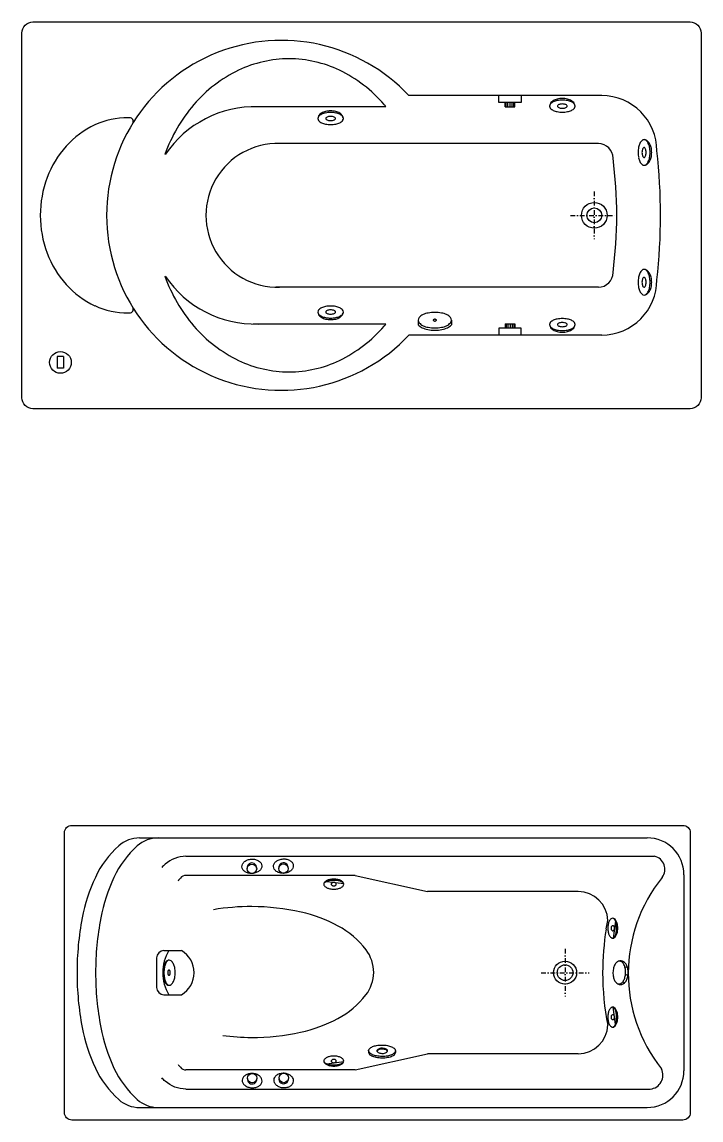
# Model space of a CAD drawing. Header units: millimetres. Extents: x 1333 to 16253, y 1167 to 12480.
# Drawn here: x 12037 to 13882, y 3463 to 6444 of the extents above; entities that cross this region are included whole.
import ezdxf

# ---------------------------------------------------------------- set-up
doc = ezdxf.new("R2010")
doc.units = ezdxf.units.MM
doc.linetypes.add('DASHDOT', pattern=[25.4, 12.7, -6.35, 0, -6.35])

# ---------------------------------------------------------------- blocks, each defined once
blk = doc.blocks.new('27')
at = {"color": 0}
for p, q in [((5470.5, -7547.1), (4946.9, -7547.1)), ((5191.3, -7565.6), (5191.3, -7547.1)), ((5251.8, -7565.6), (5191.3, -7565.6)), ((5208.6, -7577.9), (5208.6, -7565.6)), ((5234.5, -7577.9), (5234.5, -7565.6)), ((5251.8, -7547.1), (5251.8, -7565.6)), ((4884.4, -7577.1), (4523.5, -7577.1)), ((5208.6, -7577.9), (5234.5, -7577.9)), ((5461.5, -7677.1), (4585.6, -7677.1)), ((5461.5, -8067.1), (4585.6, -8067.1)), ((4884.4, -8167.1), (4523.5, -8167.1)), ((4972.1, -8156.6), (4972.1, -8169.6)), ((5062.4, -8156.6), (5062.4, -8169.6)), ((5208.6, -8166.3), (5234.5, -8166.3)), ((5208.6, -8166.3), (5208.6, -8178.5)), ((5234.5, -8166.3), (5234.5, -8178.5)), ((5470.5, -8197.1), (4946.9, -8197.1)), ((5191.3, -8178.5), (5191.3, -8197.1)), ((5251.8, -8178.5), (5191.3, -8178.5)), ((5251.8, -8197.1), (5251.8, -8178.5)), ((4008.6, -8255.5), (3991.4, -8255.5)), ((3991.4, -8255.5), (3991.4, -8287)), ((4008.6, -8255.5), (4008.6, -8287)), ((4008.6, -8287), (3991.4, -8287))]:
    blk.add_line(p, q, dxfattribs=at)
at = {"color": 0, "linetype": 'DASHDOT'}
for p, q in [((5450.5, -7807.1), (5450.5, -7937.1)), ((5385.5, -7872.1), (5511.5, -7872.1))]:
    blk.add_line(p, q, dxfattribs=at)
at = {"color": 0}
for points in [[(5710.5, -7347.1, -0.414214), (5740.5, -7377.1), (5740.5, -8367.1, -0.414214), (5710.5, -8397.1), (3925.5, -8397.1, -0.414214), (3895.5, -8367.1), (3895.5, -7377.1, -0.414214), (3925.5, -7347.1)], [(4972.1, -8156.6, 0.182518), (4974.7, -8163.7, 0.102634), (4985.3, -8171.7, 0.061877), (4998.9, -8176.1, 0.048131), (5017.2, -8177.9, 0.048131), (5035.6, -8176.1, 0.061877), (5049.2, -8171.7, 0.102634), (5059.7, -8163.7, 0.182518), (5062.4, -8156.6, 0.182518), (5059.7, -8149.5, 0.102634), (5049.2, -8141.6, 0.061877), (5035.6, -8137.2, 0.048131), (5017.2, -8135.4, 0.048131), (4998.9, -8137.2, 0.061877), (4985.3, -8141.6, 0.102634), (4974.7, -8149.5, 0.182518)], [(5013, -8156.6, 0.158719), (5013.3, -8157.5, 0.106448), (5014.2, -8158.3, 0.071544), (5015.5, -8158.9, 0.057886), (5017.2, -8159.1, 0.057886), (5019, -8158.9, 0.071544), (5020.3, -8158.3, 0.106448), (5021.2, -8157.5, 0.158719), (5021.5, -8156.6, 0.158719), (5021.2, -8155.8, 0.106448), (5020.3, -8154.9, 0.071544), (5019, -8154.4, 0.057886), (5017.2, -8154.2, 0.057886), (5015.5, -8154.4, 0.071544), (5014.2, -8154.9, 0.106448), (5013.3, -8155.8, 0.158719)]]:
    blk.add_lwpolyline(points, format="xyb", close=True, dxfattribs=at)
for points in [[(5211, -7577.9), (5211, -7565.6)], [(5215.7, -7577.9), (5215.7, -7565.6)], [(5221.5, -7577.9), (5221.5, -7565.6)], [(5227.3, -7577.9), (5227.3, -7565.6)], [(5232.1, -7577.9), (5232.1, -7565.6)], [(5211, -8166.3), (5211, -8178.5)], [(5215.7, -8166.3), (5215.7, -8178.5)], [(5221.5, -8166.3), (5221.5, -8178.5)], [(5227.3, -8166.3), (5227.3, -8178.5)], [(5232.1, -8166.3), (5232.1, -8178.5)]]:
    blk.add_lwpolyline(points, dxfattribs=at)
blk.add_lwpolyline([(4972.1, -8169.6, 0.085241), (4982.7, -8177.1, 0.061877), (4997.8, -8182, 0.048131), (5017.2, -8183.9, 0.048131), (5036.7, -8182, 0.061877), (5051.7, -8177.1, 0.085241), (5062.4, -8169.6, 0.182518)], format="xyb", dxfattribs=at)
for centre, radius in [((5450.5, -7872.1), 35), ((5450.5, -7872.1), 20), ((4000, -8271.2), 29.5)]:
    blk.add_circle(centre, radius, dxfattribs=at)
for centre, radius, start, end in [((4600.5, -7872.1), 475, 43.1736, 316.8264), ((4621.2, -7763.2), 316.1, 90, 115.7072), ((4621.2, -7763.2), 316.1, 64.2928, 90), ((4646.5, -7815.8), 374.6, 115.7072, 139.2915), ((4595.8, -7815.8), 374.6, 40.7085, 64.2928), ((4686.1, -7849.9), 426.8, 139.2915, 160.3846), ((4556.2, -7849.9), 426.8, 39.738, 40.7085), ((5341.6, -7575.5), 12.8, 145.1983, 180), ((5337.1, -7575.5), 8.29, 138.6694, 180), ((5349.7, -7586.5), 25, 115.2196, 138.6694), ((5352.1, -7582.8), 25.6, 120.7923, 145.1983), ((5359.1, -7594.5), 39.1, 103.866, 120.7923), ((5358.1, -7604.4), 44.7, 101.039, 115.2196), ((5363.6, -7632.8), 73.6, 90, 101.039), ((5363.6, -7612.9), 58.1, 90, 103.866), ((5358, -7580.4), 9.73, 113.018, 135.7259), ((5361.4, -7588.5), 18.4, 99.9805, 113.018), ((5363.6, -7601.2), 31.4, 90, 99.9805), ((5363.6, -7612.9), 58.1, 76.134, 90), ((5363.6, -7632.8), 73.6, 78.961, 90), ((5363.6, -7601.2), 31.4, 80.0195, 90), ((5365.9, -7588.5), 18.4, 66.982, 80.0195), ((5369.3, -7580.4), 9.73, 44.2741, 66.982), ((5368.2, -7594.5), 39.1, 59.2077, 76.134), ((5369.2, -7604.4), 44.7, 64.7804, 78.961), ((5375.1, -7582.8), 25.6, 34.8017, 59.2077), ((5377.6, -7586.5), 25, 41.3306, 64.7804), ((5385.6, -7575.5), 12.8, 0, 34.8017), ((5390.1, -7575.5), 8.29, 0, 41.3306), ((5470.5, -7697.1), 150, 0, 90), ((4529.6, -7872.1), 295.1, 88.5496, 145.9993), ((4720.2, -7620.3), 25, 115.2196, 138.6694), ((4722.6, -7616.5), 25.6, 120.7923, 145.1983), ((4729.6, -7628.2), 39.1, 103.866, 120.7923), ((4728.6, -7638.1), 44.7, 101.039, 115.2196), ((4734.1, -7666.5), 73.6, 90, 101.039), ((4734.1, -7646.6), 58.1, 90, 103.866), ((4734.1, -7646.6), 58.1, 76.134, 90), ((4734.1, -7666.5), 73.6, 78.961, 90), ((4738.7, -7628.2), 39.1, 59.2077, 76.134), ((4739.7, -7638.1), 44.7, 64.7804, 78.961), ((4745.6, -7616.5), 25.6, 34.8017, 59.2077), ((4748.1, -7620.3), 25, 41.3306, 64.7804), ((5337.1, -7575.5), 8.29, 180, 221.3306), ((5349.7, -7564.5), 25, 221.3306, 244.7804), ((5358.1, -7546.6), 44.7, 244.7804, 258.961), ((5363.6, -7518.3), 73.6, 258.961, 270), ((5352.9, -7575.5), 2.66, 135.7259, 180), ((5352.9, -7575.5), 2.66, 180, 224.2741), ((5358, -7570.6), 9.73, 224.2741, 246.982), ((5361.4, -7562.6), 18.4, 246.982, 260.0195), ((5363.6, -7549.8), 31.4, 260.0195, 270), ((5363.6, -7549.8), 31.4, 270, 279.9805), ((5363.6, -7518.3), 73.6, 270, 281.039), ((5365.9, -7562.6), 18.4, 279.9805, 293.018), ((5369.3, -7570.6), 9.73, 293.018, 315.7259), ((5374.3, -7575.5), 2.66, 0, 44.2741), ((5374.3, -7575.5), 2.66, 315.7259, 0), ((5369.2, -7546.6), 44.7, 281.039, 295.2196), ((5377.6, -7564.5), 25, 295.2196, 318.6694), ((5390.1, -7575.5), 8.29, 318.6694, 0), ((4195, -7846.3), 241.7, 114.7259, 138.0288), ((4183.8, -7822.1), 215, 90, 114.7259), ((4183.8, -7822.1), 215, 88.8665, 90), ((4187.9, -7617.1), 10, 328.2853, 88.8665), ((4712.1, -7609.2), 12.8, 145.1983, 180), ((4707.7, -7609.2), 8.29, 138.6694, 180), ((4707.7, -7609.2), 8.29, 180, 221.3306), ((4720.2, -7598.2), 25, 221.3306, 244.7804), ((4728.6, -7580.4), 44.7, 244.7804, 258.961), ((4734.1, -7552), 73.6, 258.961, 270), ((4723.4, -7609.2), 2.66, 135.7259, 180), ((4723.4, -7609.2), 2.66, 180, 224.2741), ((4728.5, -7614.2), 9.73, 113.018, 135.7259), ((4728.5, -7604.3), 9.73, 224.2741, 246.982), ((4731.9, -7622.2), 18.4, 99.9805, 113.018), ((4731.9, -7596.3), 18.4, 246.982, 260.0195), ((4734.1, -7634.9), 31.4, 90, 99.9805), ((4734.1, -7583.5), 31.4, 260.0195, 270), ((4734.1, -7634.9), 31.4, 80.0195, 90), ((4734.1, -7583.5), 31.4, 270, 279.9805), ((4734.1, -7552), 73.6, 270, 281.039), ((4736.4, -7622.2), 18.4, 66.982, 80.0195), ((4736.4, -7596.3), 18.4, 279.9805, 293.018), ((4739.8, -7614.2), 9.73, 44.2741, 66.982), ((4739.8, -7604.3), 9.73, 293.018, 315.7259), ((4744.8, -7609.2), 2.66, 0, 44.2741), ((4744.8, -7609.2), 2.66, 315.7259, 0), ((4739.7, -7580.4), 44.7, 281.039, 295.2196), ((4748.1, -7598.2), 25, 295.2196, 318.6694), ((4756.1, -7609.2), 12.8, 0, 34.8017), ((4760.6, -7609.2), 8.29, 0, 41.3306), ((4760.6, -7609.2), 8.29, 318.6694, 0), ((4212.4, -7861.9), 265, 138.0288, 159.5655), ((4590.5, -7872.1), 195.1, 88.5496, 271.4504), ((5461.5, -7717.1), 40, 0, 90), ((5643, -7701.4), 73.6, 168.961, 180), ((5614.6, -7695.9), 44.7, 154.7804, 168.961), ((5596.7, -7687.5), 25, 131.3306, 154.7804), ((5585.7, -7675), 8.29, 90, 131.3306), ((5590.6, -7695.8), 9.73, 134.2741, 156.982), ((5585.7, -7690.7), 2.66, 90, 134.2741), ((5585.7, -7675), 8.29, 48.6694, 90), ((5585.7, -7679.4), 12.8, 55.1983, 90), ((5585.7, -7690.7), 2.66, 45.7259, 90), ((5580.8, -7695.8), 9.73, 23.018, 45.7259), ((5574.7, -7687.5), 25, 25.2196, 48.6694), ((5578.4, -7689.9), 25.6, 30.7923, 55.1983), ((5556.8, -7695.9), 44.7, 11.039, 25.2196), ((5566.8, -7696.9), 39.1, 13.866, 30.7923), ((5528.5, -7701.4), 73.6, 0, 11.039), ((5548.3, -7701.4), 58.1, 0, 13.866), ((4748.3, -7872.1), 492.8, 160.3846, 160.4378), ((4305.2, -7872.1), 1206.2, 352.6172, 7.3828), ((5643, -7701.4), 73.6, 180, 191.039), ((5614.6, -7707), 44.7, 191.039, 205.2196), ((5611.4, -7701.4), 31.4, 170.0195, 180), ((5611.4, -7701.4), 31.4, 180, 189.9805), ((5598.7, -7699.2), 18.4, 156.982, 170.0195), ((5598.7, -7703.7), 18.4, 189.9805, 203.018), ((5590.6, -7707.1), 9.73, 203.018, 225.7259), ((5585.7, -7712.2), 2.66, 225.7259, 270), ((5585.7, -7712.2), 2.66, 270, 314.2741), ((5580.8, -7707.1), 9.73, 314.2741, 336.982), ((5572.8, -7699.2), 18.4, 9.9805, 23.018), ((5572.8, -7703.7), 18.4, 336.982, 350.0195), ((5560, -7701.4), 31.4, 0, 9.9805), ((5560, -7701.4), 31.4, 350.0195, 0), ((5556.8, -7707), 44.7, 334.7804, 348.961), ((5566.8, -7706), 39.1, 329.2077, 346.134), ((5528.5, -7701.4), 73.6, 348.961, 0), ((5548.3, -7701.4), 58.1, 346.134, 0), ((4094.2, -7872.1), 1536.2, 353.459, 6.541), ((5596.7, -7715.4), 25, 205.2196, 228.6694), ((5585.7, -7727.9), 8.29, 228.6694, 270), ((5585.7, -7723.4), 12.8, 270, 304.8017), ((5585.7, -7727.9), 8.29, 270, 311.3306), ((5574.7, -7715.4), 25, 311.3306, 334.7804), ((5578.4, -7712.9), 25.6, 304.8017, 329.2077), ((4239.5, -7872.1), 294.1, 159.5655, 180), ((4239.5, -7872.1), 294.1, 180, 200.4345), ((4212.4, -7882.2), 265, 200.4345, 221.9712), ((4748.3, -7872.1), 492.8, 199.5622, 199.6154), ((4686.1, -7894.2), 426.8, 199.6154, 220.7085), ((4529.6, -7872.1), 295.1, 214.0007, 271.4504), ((5461.5, -8027.1), 40, 270, 0), ((5470.5, -8047.1), 150, 270, 0), ((5643, -8053.8), 73.6, 168.961, 180), ((5614.6, -8048.2), 44.7, 154.7804, 168.961), ((5596.7, -8039.8), 25, 131.3306, 154.7804), ((5611.4, -8053.8), 31.4, 170.0195, 180), ((5585.7, -8027.3), 8.29, 90, 131.3306), ((5598.7, -8051.5), 18.4, 156.982, 170.0195), ((5590.6, -8048.1), 9.73, 134.2741, 156.982), ((5585.7, -8043), 2.66, 90, 134.2741), ((5585.7, -8031.8), 12.8, 55.1983, 90), ((5585.7, -8027.3), 8.29, 48.6694, 90), ((5585.7, -8043), 2.66, 45.7259, 90), ((5580.8, -8048.1), 9.73, 23.018, 45.7259), ((5572.8, -8051.5), 18.4, 9.9805, 23.018), ((5560, -8053.8), 31.4, 0, 9.9805), ((5574.7, -8039.8), 25, 25.2196, 48.6694), ((5578.4, -8042.3), 25.6, 30.7923, 55.1983), ((5556.8, -8048.2), 44.7, 11.039, 25.2196), ((5566.8, -8049.2), 39.1, 13.866, 30.7923), ((5528.5, -8053.8), 73.6, 0, 11.039), ((5548.3, -8053.8), 58.1, 0, 13.866), ((4195, -7897.8), 241.7, 221.9712, 245.2741), ((5643, -8053.8), 73.6, 180, 191.039), ((5614.6, -8059.3), 44.7, 191.039, 205.2196), ((5596.7, -8067.7), 25, 205.2196, 228.6694), ((5611.4, -8053.8), 31.4, 180, 189.9805), ((5598.7, -8056), 18.4, 189.9805, 203.018), ((5590.6, -8059.4), 9.73, 203.018, 225.7259), ((5585.7, -8064.5), 2.66, 225.7259, 270), ((5585.7, -8064.5), 2.66, 270, 314.2741), ((5580.8, -8059.4), 9.73, 314.2741, 336.982), ((5572.8, -8056), 18.4, 336.982, 350.0195), ((5560, -8053.8), 31.4, 350.0195, 0), ((5574.7, -8067.7), 25, 311.3306, 334.7804), ((5578.4, -8065.3), 25.6, 304.8017, 329.2077), ((5556.8, -8059.3), 44.7, 334.7804, 348.961), ((5566.8, -8058.3), 39.1, 329.2077, 346.134), ((5528.5, -8053.8), 73.6, 348.961, 0), ((5548.3, -8053.8), 58.1, 346.134, 0), ((5585.7, -8080.2), 8.29, 228.6694, 270), ((5585.7, -8075.8), 12.8, 270, 304.8017), ((5585.7, -8080.2), 8.29, 270, 311.3306), ((4183.8, -7922), 215, 245.2741, 270), ((4183.8, -7922), 215, 270, 271.1335), ((4187.9, -8127), 10, 271.1335, 31.7147), ((4707.7, -8134.5), 8.29, 138.6694, 180), ((4707.7, -8134.5), 8.29, 180, 221.3306), ((4712.1, -8134.5), 12.8, 180, 214.8017), ((4720.2, -8145.6), 25, 115.2196, 138.6694), ((4728.6, -8163.4), 44.7, 101.039, 115.2196), ((4734.1, -8191.8), 73.6, 90, 101.039), ((4723.4, -8134.5), 2.66, 135.7259, 180), ((4723.4, -8134.5), 2.66, 180, 224.2741), ((4728.5, -8139.5), 9.73, 113.018, 135.7259), ((4728.5, -8129.6), 9.73, 224.2741, 246.982), ((4731.9, -8147.5), 18.4, 99.9805, 113.018), ((4734.1, -8160.2), 31.4, 90, 99.9805), ((4734.1, -8191.8), 73.6, 78.961, 90), ((4734.1, -8160.2), 31.4, 80.0195, 90), ((4736.4, -8147.5), 18.4, 66.982, 80.0195), ((4739.8, -8139.5), 9.73, 44.2741, 66.982), ((4739.8, -8129.6), 9.73, 293.018, 315.7259), ((4744.8, -8134.5), 2.66, 0, 44.2741), ((4744.8, -8134.5), 2.66, 315.7259, 0), ((4739.7, -8163.4), 44.7, 64.7804, 78.961), ((4748.1, -8145.6), 25, 41.3306, 64.7804), ((4756.1, -8134.5), 12.8, 325.1983, 0), ((4760.6, -8134.5), 8.29, 0, 41.3306), ((4760.6, -8134.5), 8.29, 318.6694, 0), ((4720.2, -8123.5), 25, 221.3306, 244.7804), ((4722.6, -8127.2), 25.6, 214.8017, 239.2077), ((4728.6, -8105.7), 44.7, 244.7804, 258.961), ((4729.6, -8115.6), 39.1, 239.2077, 256.134), ((4734.1, -8077.3), 73.6, 258.961, 270), ((4734.1, -8097.1), 58.1, 256.134, 270), ((4731.9, -8121.6), 18.4, 246.982, 260.0195), ((4734.1, -8108.8), 31.4, 260.0195, 270), ((4734.1, -8108.8), 31.4, 270, 279.9805), ((4734.1, -8077.3), 73.6, 270, 281.039), ((4734.1, -8097.1), 58.1, 270, 283.866), ((4736.4, -8121.6), 18.4, 279.9805, 293.018), ((4738.7, -8115.6), 39.1, 283.866, 300.7923), ((4739.7, -8105.7), 44.7, 281.039, 295.2196), ((4748.1, -8123.5), 25, 295.2196, 318.6694), ((4745.6, -8127.2), 25.6, 300.7923, 325.1983), ((4556.2, -7894.2), 426.8, 319.2915, 320.262), ((5337.1, -8168.6), 8.29, 138.6694, 180), ((5349.7, -8179.7), 25, 115.2196, 138.6694), ((5358.1, -8197.5), 44.7, 101.039, 115.2196), ((5363.6, -8225.9), 73.6, 90, 101.039), ((5352.9, -8168.6), 2.66, 135.7259, 180), ((5358, -8173.6), 9.73, 113.018, 135.7259), ((5361.4, -8181.6), 18.4, 99.9805, 113.018), ((5363.6, -8194.4), 31.4, 90, 99.9805), ((5363.6, -8225.9), 73.6, 78.961, 90), ((5363.6, -8194.4), 31.4, 80.0195, 90), ((5365.9, -8181.6), 18.4, 66.982, 80.0195), ((5369.3, -8173.6), 9.73, 44.2741, 66.982), ((5374.3, -8168.6), 2.66, 0, 44.2741), ((5369.2, -8197.5), 44.7, 64.7804, 78.961), ((5377.6, -8179.7), 25, 41.3306, 64.7804), ((5390.1, -8168.6), 8.29, 0, 41.3306), ((4646.5, -7928.3), 374.6, 220.7085, 244.2928), ((4595.8, -7928.3), 374.6, 295.7072, 319.2915), ((5341.6, -8168.6), 12.8, 180, 214.8017), ((5337.1, -8168.6), 8.29, 180, 221.3306), ((5349.7, -8157.6), 25, 221.3306, 244.7804), ((5352.1, -8161.3), 25.6, 214.8017, 239.2077), ((5358.1, -8139.8), 44.7, 244.7804, 258.961), ((5359.1, -8149.7), 39.1, 239.2077, 256.134), ((5363.6, -8111.4), 73.6, 258.961, 270), ((5363.6, -8131.2), 58.1, 256.134, 270), ((5352.9, -8168.6), 2.66, 180, 224.2741), ((5358, -8163.7), 9.73, 224.2741, 246.982), ((5361.4, -8155.7), 18.4, 246.982, 260.0195), ((5363.6, -8142.9), 31.4, 260.0195, 270), ((5363.6, -8142.9), 31.4, 270, 279.9805), ((5363.6, -8111.4), 73.6, 270, 281.039), ((5363.6, -8131.2), 58.1, 270, 283.866), ((5365.9, -8155.7), 18.4, 279.9805, 293.018), ((5369.3, -8163.7), 9.73, 293.018, 315.7259), ((5374.3, -8168.6), 2.66, 315.7259, 0), ((5368.2, -8149.7), 39.1, 283.866, 300.7923), ((5369.2, -8139.8), 44.7, 281.039, 295.2196), ((5377.6, -8157.6), 25, 295.2196, 318.6694), ((5375.1, -8161.3), 25.6, 300.7923, 325.1983), ((5385.6, -8168.6), 12.8, 325.1983, 0), ((5390.1, -8168.6), 8.29, 318.6694, 0), ((4621.2, -7981), 316.1, 244.2928, 270), ((4621.2, -7981), 316.1, 270, 295.7072)]:
    blk.add_arc(centre, radius, start, end, dxfattribs=at)
blk = doc.blocks.new('34')
at = {"color": 0}
for p, q in [((4215.1, -9562.1), (5594.1, -9562.1)), ((4341.2, -9612.1), (5614.1, -9612.1)), ((4801.1, -9664.1), (4341.2, -9664.1)), ((4723.8, -9680.3), (4769.8, -9686.4)), ((5694.1, -9662.1), (5694.1, -10194.1)), ((5407, -9708.1), (4997.1, -9708.1)), ((5508.1, -9788.5), (5501.9, -9834.5)), ((4261.1, -9888.1), (4261.1, -9968.1)), ((4281.1, -9868.1), (4329.1, -9868.1)), ((4281.1, -9988.1), (4329.1, -9988.1)), ((5508.1, -10067.7), (5501.9, -10021.7)), ((4837.4, -10139.7), (4837.3, -10144.5)), ((4910.3, -10140.3), (4910.3, -10145.1)), ((5407, -10148.1), (4997.1, -10148.1)), ((4801.1, -10192.1), (4341.2, -10192.1)), ((4723.8, -10175.5), (4769.8, -10169.4)), ((4341.2, -10244.1), (5602.6, -10244.1)), ((4215.1, -10294.1), (5594.1, -10294.1))]:
    blk.add_line(p, q, dxfattribs=at)
at = {"color": 0, "linetype": 'DASHDOT'}
for p, q in [((5371.1, -9863.1), (5371.1, -9993.1)), ((5306.1, -9928.1), (5436.1, -9928.1))]:
    blk.add_line(p, q, dxfattribs=at)
at = {"color": 0}
for points in [[(4011.1, -9548.1, -0.414214), (4031.1, -9528.1), (5691.1, -9528.1, -0.414214), (5711.1, -9548.1), (5711.1, -10308.1, -0.414214), (5691.1, -10328.1), (4031.1, -10328.1, -0.414214), (4011.1, -10308.1)], [(4493.2, -9640.7, -0.131514), (4494.7, -9633.6, -0.106604), (4500.4, -9626.6, -0.083625), (4508.5, -9622, -0.072427), (4519.2, -9619.8, -0.072427), (4529.9, -9620.8, -0.083625), (4538.6, -9624.5, -0.106604), (4545, -9630.8, -0.131514), (4547.2, -9637.8, -0.131514), (4545.7, -9645, -0.106604), (4540.1, -9652, -0.083625), (4531.9, -9656.5, -0.072427), (4521.3, -9658.7, -0.072427), (4510.5, -9657.7, -0.083625), (4501.8, -9654, -0.106604), (4495.5, -9647.7, -0.131514)], [(4578.8, -9640.2, -0.131514), (4580.3, -9633, -0.106604), (4585.9, -9626, -0.083625), (4594.1, -9621.5, -0.072427), (4604.8, -9619.3, -0.072427), (4615.5, -9620.3, -0.083625), (4624.2, -9624, -0.106604), (4630.6, -9630.3, -0.131514), (4632.8, -9637.3, -0.131514), (4631.3, -9644.4, -0.106604), (4625.7, -9651.4, -0.083625), (4617.5, -9656, -0.072427), (4606.9, -9658.1, -0.072427), (4596.1, -9657.2, -0.083625), (4587.4, -9653.5, -0.106604), (4581.1, -9647.2, -0.131514)], [(5519.3, -9896.7, 0.162104), (5513.3, -9898.5, 0.10609), (5506.9, -9905.4, 0.070112), (5503, -9914.8, 0.05636), (5501.2, -9927.2, 0.05636), (5502.2, -9939.7, 0.070112), (5505.5, -9949.3, 0.10609), (5511.5, -9956.6, 0.162104), (5517.4, -9958.7, 0.162104), (5523.4, -9956.9, 0.10609), (5529.8, -9950, 0.070112), (5533.7, -9940.7, 0.05636), (5535.5, -9928.2, 0.05636), (5534.4, -9915.7, 0.070112), (5531.1, -9906.1, 0.10609), (5525.1, -9898.9, 0.162104)], [(4837.4, -10139.7, -0.195373), (4839.5, -10134.7, -0.099475), (4848.1, -10128.8, -0.057039), (4859.1, -10125.7, -0.043658), (4874, -10124.5, -0.043658), (4888.8, -10125.9, -0.057039), (4899.7, -10129.3, -0.099475), (4908.3, -10135.2, -0.195373), (4910.3, -10140.3, -0.195373), (4908.2, -10145.4, -0.099475), (4899.5, -10151.2, -0.057039), (4888.6, -10154.4, -0.043658), (4873.7, -10155.6, -0.043658), (4858.9, -10154.1, -0.057039), (4848, -10150.8, -0.099475), (4839.4, -10144.8, -0.195373)], [(4888.1, -10140.4, -0.158719), (4887.2, -10143.1, -0.106448), (4884.1, -10145.9, -0.071544), (4879.8, -10147.5, -0.057886), (4874.3, -10148.1, -0.057886), (4868.8, -10147.4, -0.071544), (4864.6, -10145.7, -0.106448), (4861.4, -10142.9, -0.158719), (4860.6, -10140.2, -0.158719), (4861.5, -10137.4, -0.106448), (4864.7, -10134.6, -0.071544), (4868.9, -10133, -0.057886), (4874.4, -10132.4, -0.057886), (4879.9, -10133.1, -0.071544), (4884.1, -10134.8, -0.106448), (4887.3, -10137.6, -0.158719)], [(4493.9, -10219.7, 0.131514), (4495.4, -10226.9, 0.106604), (4501, -10233.9, 0.083625), (4509.2, -10238.5, 0.072427), (4519.8, -10240.6, 0.072427), (4530.6, -10239.6, 0.083625), (4539.3, -10236, 0.106604), (4545.6, -10229.6, 0.131514), (4547.9, -10222.7, 0.131514), (4546.4, -10215.5, 0.106604), (4540.7, -10208.5, 0.083625), (4532.6, -10203.9, 0.072427), (4521.9, -10201.8, 0.072427), (4511.2, -10202.8, 0.083625), (4502.5, -10206.4, 0.106604), (4496.1, -10212.8, 0.131514)], [(4579.5, -10219.2, 0.131514), (4581, -10226.4, 0.106604), (4586.6, -10233.4, 0.083625), (4594.8, -10238, 0.072427), (4605.4, -10240.1, 0.072427), (4616.2, -10239.1, 0.083625), (4624.9, -10235.5, 0.106604), (4631.2, -10229.1, 0.131514), (4633.5, -10222.2, 0.131514), (4632, -10215, 0.106604), (4626.3, -10208, 0.083625), (4618.2, -10203.4, 0.072427), (4607.5, -10201.3, 0.072427), (4596.8, -10202.3, 0.083625), (4588.1, -10205.9, 0.106604), (4581.7, -10212.3, 0.131514)]]:
    blk.add_lwpolyline(points, format="xyb", close=True, dxfattribs=at)
for points in [[(4215.1, -9562.1, 0.184102), (4158.4, -9583.7, 0.102282), (4094.9, -9669.3, 0.061266), (4059.2, -9779.6, 0.047554), (4045.1, -9928.1, 0.047554), (4059.2, -10076.6, 0.061266), (4094.9, -10186.9, 0.102282), (4158.4, -10272.5, 0.184102), (4215.1, -10294.1)], [(4265.6, -9562.1, 0.184102), (4208.9, -9583.7, 0.102282), (4145.4, -9669.3, 0.061266), (4109.7, -9779.6, 0.047554), (4095.6, -9928.1, 0.047554), (4109.7, -10076.6, 0.061266), (4145.4, -10186.9, 0.102282), (4208.9, -10272.5, 0.184102), (4265.6, -10294.1)], [(4341.2, -9612.1, 0.184102), (4284.5, -9633.7, 0.011924), (4275.4, -9642.3, 0.061266)], [(4441, -10098.6, 0.031741), (4519, -10103.8, 0.054656), (4652.7, -10089.6, 0.06848), (4753.6, -10052.6, 0.105594), (4830, -9988.3, 0.16602), (4851.1, -9927.3, 0.16602), (4830.4, -9866.2, 0.105594), (4754.4, -9801.4, 0.06848), (4653.8, -9763.7, 0.054656), (4520.2, -9748.6, 0.0425), (4415.9, -9757.2, 0.06848)], [(5529.2, -9958.3, 0.029867), (5530.2, -9957.7, 0.10609), (5536.6, -9950.7, 0.070112), (5540.5, -9941.4, 0.05636), (5542.3, -9929, 0.05636), (5541.3, -9916.5, 0.070112), (5537.9, -9906.9, 0.10609), (5531.9, -9899.6, 0.044698), (5530.5, -9898.6, 0.162104)], [(4860.7, -10141.2, -0.098425), (4861.5, -10139.6, -0.106448), (4864.6, -10136.8, -0.071544), (4868.9, -10135.2, -0.057886), (4874.4, -10134.6, -0.057886), (4879.9, -10135.3, -0.071544), (4884.1, -10137, -0.106448), (4887.2, -10139.8, -0.098425), (4888, -10141.5, -0.158719)], [(4905.9, -10152.4, -0.040111), (4901.6, -10154.9, -0.061877), (4889.4, -10158.7, -0.048131), (4873.7, -10160.1, -0.048131), (4858, -10158.5, -0.061877), (4845.9, -10154.4, -0.040111), (4841.6, -10151.9, -0.182518)], [(4341.2, -10244.1, -0.184102), (4284.5, -10222.5, -0.011924), (4275.4, -10213.9, -0.061266)]]:
    blk.add_lwpolyline(points, format="xyb", dxfattribs=at)
for points in [[(4801.1, -9664.1), (4997.1, -9708.1)], [(5482.6, -9809.5), (5486.9, -9786.4)], [(5528.3, -9897.3), (5526.6, -9900.2)], [(5540.1, -9912), (5534, -9913.9)], [(5532.1, -9956.2), (5528.2, -9952.3)], [(5541.7, -9935.6), (5535.1, -9933.3)], [(4801.1, -10192.1), (4997.1, -10148.1)]]:
    blk.add_lwpolyline(points, dxfattribs=at)
for centre, radius in [((4520.4, -9646.1), 12.8), ((4606, -9645.6), 12.8), ((5371.1, -9928.1), 31.3), ((5371.1, -9928.1), 21.3), ((4521.1, -10214.4), 12.8), ((4606.7, -10213.9), 12.8)]:
    blk.add_circle(centre, radius, dxfattribs=at)
for centre, radius, start, end in [((5594.1, -9662.1), 100, 0, 90), ((5606.7, -9647.2), 35.8, 321.8071, 78.1248), ((4520.2, -9643), 12.8, 355.9538, 189.838), ((4605.8, -9642.5), 12.8, 355.9538, 189.838), ((4449.9, -9776.4), 162.6, 139.6732, 143.2883), ((4341.2, -9684.1), 20, 90, 139.6732), ((4722.7, -9687.7), 7.22, 140.3607, 180), ((4719.9, -9687.7), 4.46, 132.5411, 180), ((4722.7, -9687.7), 7.22, 180, 219.6393), ((4730.7, -9699.4), 20.3, 110.812, 132.5411), ((4732.2, -9695.6), 19.5, 116.5651, 140.3607), ((4738.5, -9708.2), 33.7, 101.7009, 116.5651), ((4737.9, -9718.4), 40.7, 98.9474, 110.812), ((4742.7, -9748.8), 71.4, 90, 98.9474), ((4742.7, -9728.4), 54.2, 90, 101.7009), ((4739.2, -9687.7), 3.31, 149.1305, 180), ((4739.2, -9687.7), 3.31, 180, 210.8695), ((4740.9, -9688.7), 5.25, 124.7195, 149.1305), ((4742, -9690.3), 7.16, 106.0147, 124.7195), ((4742.7, -9692.8), 9.74, 90, 106.0147), ((4742.7, -9728.4), 54.2, 78.2991, 90), ((4742.7, -9748.8), 71.4, 81.0526, 90), ((4742.7, -9692.8), 9.74, 73.9853, 90), ((4743.4, -9690.3), 7.16, 55.2805, 73.9853), ((4744.5, -9688.7), 5.25, 30.8695, 55.2805), ((4746.1, -9687.7), 3.31, 0, 30.8695), ((4746.1, -9687.7), 3.31, 329.1305, 0), ((4746.8, -9708.2), 33.7, 63.4349, 78.2991), ((4747.5, -9718.4), 40.7, 69.188, 81.0526), ((4753.2, -9695.6), 19.5, 39.6393, 63.4349), ((4754.7, -9699.4), 20.3, 47.4589, 69.188), ((4762.7, -9687.7), 7.22, 0, 39.6393), ((4762.7, -9687.7), 7.22, 320.3607, 0), ((4765.4, -9687.7), 4.46, 0, 47.4589), ((5959.2, -9930.4), 416.3, 141.1679, 218.4297), ((4732.2, -9679.9), 19.5, 219.6393, 243.4349), ((4738.5, -9667.2), 33.7, 243.4349, 258.2991), ((4742.7, -9647.1), 54.2, 258.2991, 270), ((4740.9, -9686.7), 5.25, 210.8695, 235.2805), ((4742, -9685.1), 7.16, 235.2805, 253.9853), ((4742.7, -9682.7), 9.74, 253.9853, 270), ((4742.7, -9682.7), 9.74, 270, 286.0147), ((4742.7, -9647.1), 54.2, 270, 281.7009), ((4743.4, -9685.1), 7.16, 286.0147, 304.7195), ((4744.5, -9686.7), 5.25, 304.7195, 329.1305), ((4746.8, -9667.2), 33.7, 281.7009, 296.5651), ((4753.2, -9679.9), 19.5, 296.5651, 320.3607), ((5407, -9788.1), 80, 1.2461, 90), ((5541.3, -9807.4), 54.2, 168.2991, 180), ((5541.3, -9807.4), 54.2, 180, 191.7009), ((5521.2, -9803.3), 33.7, 153.4349, 168.2991), ((5508.5, -9796.9), 19.5, 129.6393, 153.4349), ((5505.7, -9807.4), 9.74, 163.9853, 180), ((5505.7, -9807.4), 9.74, 180, 196.0147), ((5500.7, -9787.5), 7.22, 90, 129.6393), ((5503.2, -9806.7), 7.16, 145.2805, 163.9853), ((5501.7, -9805.6), 5.25, 120.8695, 145.2805), ((5500.7, -9804), 3.31, 90, 120.8695), ((5500.7, -9784.7), 4.46, 42.5411, 90), ((5500.7, -9787.5), 7.22, 50.3607, 90), ((5500.7, -9804), 3.31, 59.1305, 90), ((5499.7, -9805.6), 5.25, 34.7195, 59.1305), ((5489, -9795.4), 20.3, 20.812, 42.5411), ((5498.1, -9806.7), 7.16, 16.0147, 34.7195), ((5495.6, -9807.4), 9.74, 0, 16.0147), ((5495.6, -9807.4), 9.74, 343.9853, 0), ((5492.8, -9796.9), 19.5, 26.5651, 50.3607), ((5469.9, -9802.7), 40.7, 8.9474, 20.812), ((5439.6, -9807.4), 71.4, 0, 8.9474), ((5439.6, -9807.4), 71.4, 351.0526, 0), ((5480.1, -9803.3), 33.7, 11.7009, 26.5651), ((5460, -9807.4), 54.2, 0, 11.7009), ((5460, -9807.4), 54.2, 348.2991, 0), ((6216.3, -9928.1), 743.2, 170.82, 180), ((5521.2, -9811.6), 33.7, 191.7009, 206.5651), ((5508.5, -9817.9), 19.5, 206.5651, 230.3607), ((5500.7, -9827.4), 7.22, 230.3607, 270), ((5503.2, -9808.1), 7.16, 196.0147, 214.7195), ((5501.7, -9809.2), 5.25, 214.7195, 239.1305), ((5500.7, -9810.9), 3.31, 239.1305, 270), ((5500.7, -9810.9), 3.31, 270, 300.8695), ((5500.7, -9827.4), 7.22, 270, 309.6393), ((5500.7, -9830.2), 4.46, 270, 317.4589), ((5499.7, -9809.2), 5.25, 300.8695, 325.2805), ((5489, -9819.4), 20.3, 317.4589, 339.188), ((5498.1, -9808.1), 7.16, 325.2805, 343.9853), ((5492.8, -9817.9), 19.5, 309.6393, 333.4349), ((5469.9, -9812.2), 40.7, 339.188, 351.0526), ((5480.1, -9811.6), 33.7, 333.4349, 348.2991), ((4281.1, -9888.1), 20, 90, 180), ((4392.4, -9928.1), 114.4, 148.3616, 211.6384), ((4304.9, -9915), 24.4, 129.6393, 153.4349), ((4308.4, -9913.5), 25, 135.5803, 157.9074), ((4295.1, -9903.1), 9.03, 90, 129.6393), ((4295.1, -9900.3), 6.24, 90, 135.5803), ((4295.1, -9903.1), 9.03, 50.3607, 90), ((4285.2, -9915), 24.4, 26.5651, 50.3607), ((4293.1, -9928.1), 69.9, 300.9224, 59.0776), ((5522, -9910), 14.2, 53.3849, 114.7763), ((4345.9, -9928.1), 67.8, 168.2991, 180), ((4320.7, -9922.9), 42.1, 153.4349, 168.2991), ((4364.8, -9928.1), 83.6, 170.456, 180), ((4330.2, -9922.3), 48.4, 157.9074, 170.456), ((4306.4, -9928.1), 14.7, 168.7688, 180), ((4300.8, -9927), 8.99, 154.3873, 168.7688), ((4297.2, -9925.3), 5.08, 130.8283, 154.3873), ((4295.1, -9922.8), 1.74, 90, 130.8283), ((4295.1, -9922.8), 1.74, 49.1717, 90), ((4292.9, -9925.3), 5.08, 25.6127, 49.1717), ((4289.4, -9927), 8.99, 11.2312, 25.6127), ((4283.7, -9928.1), 14.7, 0, 11.2312), ((4269.4, -9922.9), 42.1, 11.7009, 26.5651), ((4244.3, -9928.1), 67.8, 0, 11.7009), ((4345.9, -9928.1), 67.8, 180, 191.7009), ((4320.7, -9933.3), 42.1, 191.7009, 206.5651), ((4364.8, -9928.1), 83.6, 180, 189.544), ((4330.2, -9933.9), 48.4, 189.544, 202.0926), ((4304.9, -9941.2), 24.4, 206.5651, 230.3607), ((4308.4, -9942.8), 25, 202.0926, 224.4197), ((4306.4, -9928.1), 14.7, 180, 191.2312), ((4300.8, -9929.2), 8.99, 191.2312, 205.6127), ((4297.2, -9930.9), 5.08, 205.6127, 229.1717), ((4295.1, -9933.4), 1.74, 229.1717, 270), ((4295.1, -9933.4), 1.74, 270, 310.8283), ((4292.9, -9930.9), 5.08, 310.8283, 334.3873), ((4289.4, -9929.2), 8.99, 334.3873, 348.7688), ((4283.7, -9928.1), 14.7, 348.7688, 0), ((4285.2, -9941.2), 24.4, 309.6393, 333.4349), ((4269.4, -9933.3), 42.1, 333.4349, 348.2991), ((4244.3, -9928.1), 67.8, 348.2991, 0), ((6216.3, -9928.1), 743.2, 180, 191.0787), ((4281.1, -9968.1), 20, 180, 270), ((4295.1, -9953.1), 9.03, 230.3607, 270), ((4295.1, -9955.9), 6.24, 224.4197, 270), ((4295.1, -9953.1), 9.03, 270, 309.6393), ((5522, -9947), 13.4, 237.586, 302.4686), ((5541.3, -10048.8), 54.2, 168.2991, 180), ((5521.2, -10044.6), 33.7, 153.4349, 168.2991), ((5508.5, -10038.3), 19.5, 129.6393, 153.4349), ((5500.7, -10028.8), 7.22, 90, 129.6393), ((5503.2, -10048.1), 7.16, 145.2805, 163.9853), ((5501.7, -10047), 5.25, 120.8695, 145.2805), ((5500.7, -10045.3), 3.31, 90, 120.8695), ((5500.7, -10028.8), 7.22, 50.3607, 90), ((5500.7, -10026), 4.46, 42.5411, 90), ((5500.7, -10045.3), 3.31, 59.1305, 90), ((5499.7, -10047), 5.25, 34.7195, 59.1305), ((5489, -10036.8), 20.3, 20.812, 42.5411), ((5498.1, -10048.1), 7.16, 16.0147, 34.7195), ((5492.8, -10038.3), 19.5, 26.5651, 50.3607), ((5469.9, -10044), 40.7, 8.9474, 20.812), ((5439.6, -10048.8), 71.4, 0, 8.9474), ((5480.1, -10044.6), 33.7, 11.7009, 26.5651), ((5460, -10048.8), 54.2, 0, 11.7009), ((5407, -10068.1), 80, 270, 358.7539), ((5541.3, -10048.8), 54.2, 180, 191.7009), ((5521.2, -10052.9), 33.7, 191.7009, 206.5651), ((5508.5, -10059.3), 19.5, 206.5651, 230.3607), ((5505.7, -10048.8), 9.74, 163.9853, 180), ((5505.7, -10048.8), 9.74, 180, 196.0147), ((5500.7, -10068.8), 7.22, 230.3607, 270), ((5503.2, -10049.5), 7.16, 196.0147, 214.7195), ((5501.7, -10050.6), 5.25, 214.7195, 239.1305), ((5500.7, -10052.2), 3.31, 239.1305, 270), ((5500.7, -10052.2), 3.31, 270, 300.8695), ((5500.7, -10068.8), 7.22, 270, 309.6393), ((5500.7, -10071.5), 4.46, 270, 317.4589), ((5499.7, -10050.6), 5.25, 300.8695, 325.2805), ((5489, -10060.8), 20.3, 317.4589, 339.188), ((5498.1, -10049.5), 7.16, 325.2805, 343.9853), ((5495.6, -10048.8), 9.74, 0, 16.0147), ((5495.6, -10048.8), 9.74, 343.9853, 0), ((5492.8, -10059.3), 19.5, 309.6393, 333.4349), ((5469.9, -10053.6), 40.7, 339.188, 351.0526), ((5439.6, -10048.8), 71.4, 351.0526, 0), ((5480.1, -10052.9), 33.7, 333.4349, 348.2991), ((5460, -10048.8), 54.2, 348.2991, 0), ((4722.7, -10168.1), 7.22, 140.3607, 180), ((4732.2, -10175.9), 19.5, 116.5651, 140.3607), ((4738.5, -10188.6), 33.7, 101.7009, 116.5651), ((4742.7, -10208.7), 54.2, 90, 101.7009), ((4740.9, -10169.1), 5.25, 124.7195, 149.1305), ((4742, -10170.6), 7.16, 106.0147, 124.7195), ((4742.7, -10173.1), 9.74, 90, 106.0147), ((4742.7, -10208.7), 54.2, 78.2991, 90), ((4742.7, -10173.1), 9.74, 73.9853, 90), ((4743.4, -10170.6), 7.16, 55.2805, 73.9853), ((4744.5, -10169.1), 5.25, 30.8695, 55.2805), ((4746.8, -10188.6), 33.7, 63.4349, 78.2991), ((4753.2, -10175.9), 19.5, 39.6393, 63.4349), ((4762.7, -10168.1), 7.22, 0, 39.6393), ((4849.6, -10142.4), 12.5, 189.5959, 229.8142), ((4898, -10142.8), 12.5, 309.2747, 349.493), ((4449.9, -10079.8), 162.6, 216.7117, 220.3268), ((4341.2, -10172.1), 20, 220.3268, 270), ((4719.9, -10168.1), 4.46, 180, 227.4589), ((4722.7, -10168.1), 7.22, 180, 219.6393), ((4730.7, -10156.4), 20.3, 227.4589, 249.188), ((4732.2, -10160.2), 19.5, 219.6393, 243.4349), ((4737.9, -10137.4), 40.7, 249.188, 261.0526), ((4738.5, -10147.6), 33.7, 243.4349, 258.2991), ((4742.7, -10107), 71.4, 261.0526, 270), ((4742.7, -10127.4), 54.2, 258.2991, 270), ((4739.2, -10168.1), 3.31, 149.1305, 180), ((4739.2, -10168.1), 3.31, 180, 210.8695), ((4740.9, -10167.1), 5.25, 210.8695, 235.2805), ((4742, -10165.5), 7.16, 235.2805, 253.9853), ((4742.7, -10163), 9.74, 253.9853, 270), ((4742.7, -10163), 9.74, 270, 286.0147), ((4742.7, -10107), 71.4, 270, 278.9474), ((4742.7, -10127.4), 54.2, 270, 281.7009), ((4743.4, -10165.5), 7.16, 286.0147, 304.7195), ((4744.5, -10167.1), 5.25, 304.7195, 329.1305), ((4746.1, -10168.1), 3.31, 0, 30.8695), ((4746.1, -10168.1), 3.31, 329.1305, 0), ((4746.8, -10147.6), 33.7, 281.7009, 296.5651), ((4747.5, -10137.4), 40.7, 278.9474, 290.812), ((4754.7, -10156.4), 20.3, 290.812, 312.5411), ((4753.2, -10160.2), 19.5, 296.5651, 320.3607), ((4762.7, -10168.1), 7.22, 320.3607, 0), ((4765.4, -10168.1), 4.46, 312.5411, 0), ((5594.1, -10194.1), 100, 270, 0), ((5599.1, -10206.2), 38, 275.4189, 26.7109), ((4520.9, -10217.4), 12.8, 170.162, 4.0462), ((4606.5, -10216.9), 12.8, 170.162, 4.0462)]:
    blk.add_arc(centre, radius, start, end, dxfattribs=at)

msp = doc.modelspace()

# ---------------------------------------------------------------- block references
for name in ['27', '34']:
    msp.add_blockref(name, (8141.6, 13791.1))

doc.saveas('drawing.dxf')
